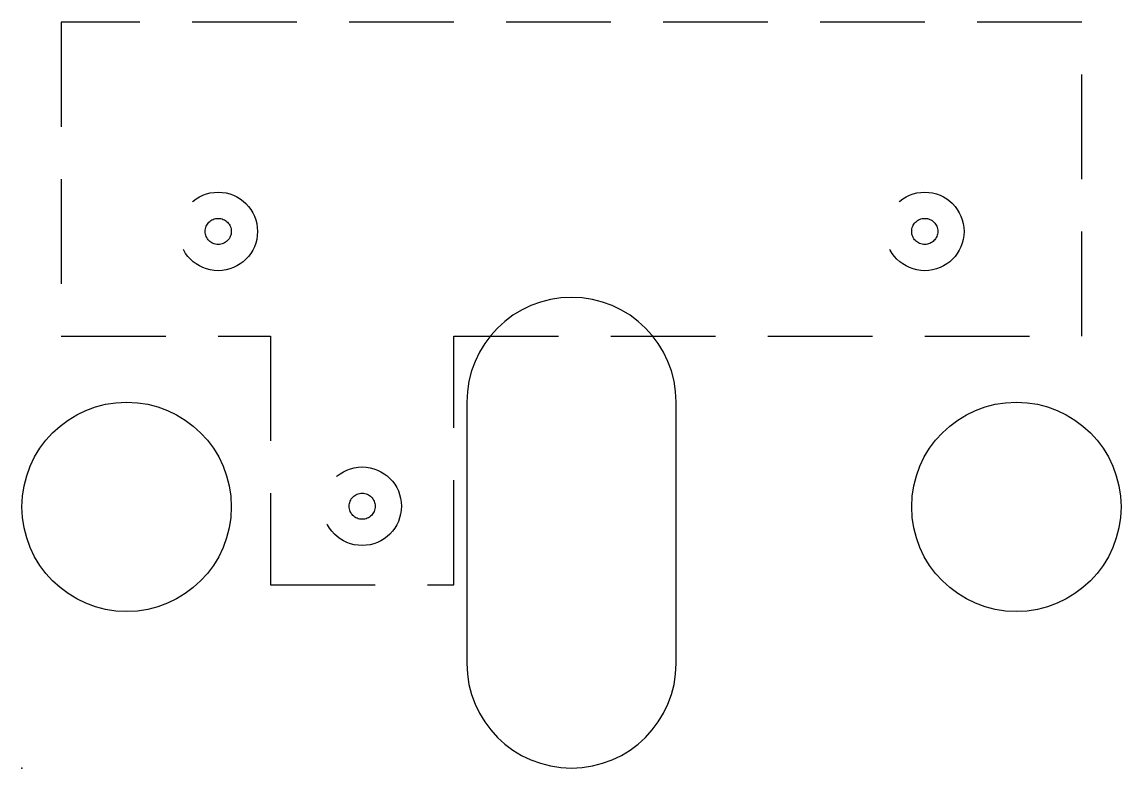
# Model space of a CAD drawing. Header units: inches. Extents: x 0 to 2.62, y 0 to 1.78.
import ezdxf

# ---------------------------------------------------------------- set-up
doc = ezdxf.new("R2010")
doc.units = ezdxf.units.IN
doc.header["$MEASUREMENT"] = 0
doc.linetypes.add('DASHED', pattern=[0.375, 0.25, -0.125])
for name, color, linetype, true_color in [('Bottom', 5, 'DASHED', 0x0000ff), ('BottomPilot - 1-16 in mill (Drill 3-8 in deep) - (1-16 in)', 4, 'DASHED', 0x00ffff), ('Hole - 1-4 in mill (Pocket)', 3, 'Continuous', 0x00ff00), ('Hole - 1-4 in mill (Pocket) - (1-2 in)', 3, 'Continuous', 0x00ff00)]:
    doc.layers.add(name, color=color, linetype=linetype, true_color=true_color)

msp = doc.modelspace()

# ---------------------------------------------------------------- linework, layer by layer
at = {"layer": 'Bottom'}
msp.add_lwpolyline([(0.5938, 1.0312), (0.5938, 0.4375), (1.0312, 0.4375), (1.0312, 1.0312), (2.5312, 1.0312), (2.5312, 1.7812), (0.0937, 1.7812), (0.0937, 1.0312)], close=True, dxfattribs=at)
for centre in [(0.4687, 1.2812), (2.1562, 1.2812), (0.8125, 0.625)]:
    msp.add_circle(centre, 0.0938, dxfattribs=at)
at = {"layer": 'BottomPilot - 1-16 in mill (Drill 3-8 in deep) - (1-16 in)'}
for centre in [(0.4687, 1.2812), (2.1562, 1.2812), (0.8125, 0.625)]:
    msp.add_circle(centre, 0.0312, dxfattribs=at)
msp.add_point((0, 0), dxfattribs=at)
at = {"layer": 'Hole - 1-4 in mill (Pocket)'}
msp.add_lwpolyline([(1.5625, 0.25), (1.5625, 0.8736, 1), (1.0625, 0.8736), (1.0625, 0.25, 1)], format="xyb", close=True, dxfattribs=at)
at = {"layer": 'Hole - 1-4 in mill (Pocket) - (1-2 in)'}
for centre in [(0.25, 0.6236), (2.375, 0.6236)]:
    msp.add_circle(centre, 0.25, dxfattribs=at)

doc.saveas('drawing.dxf')
